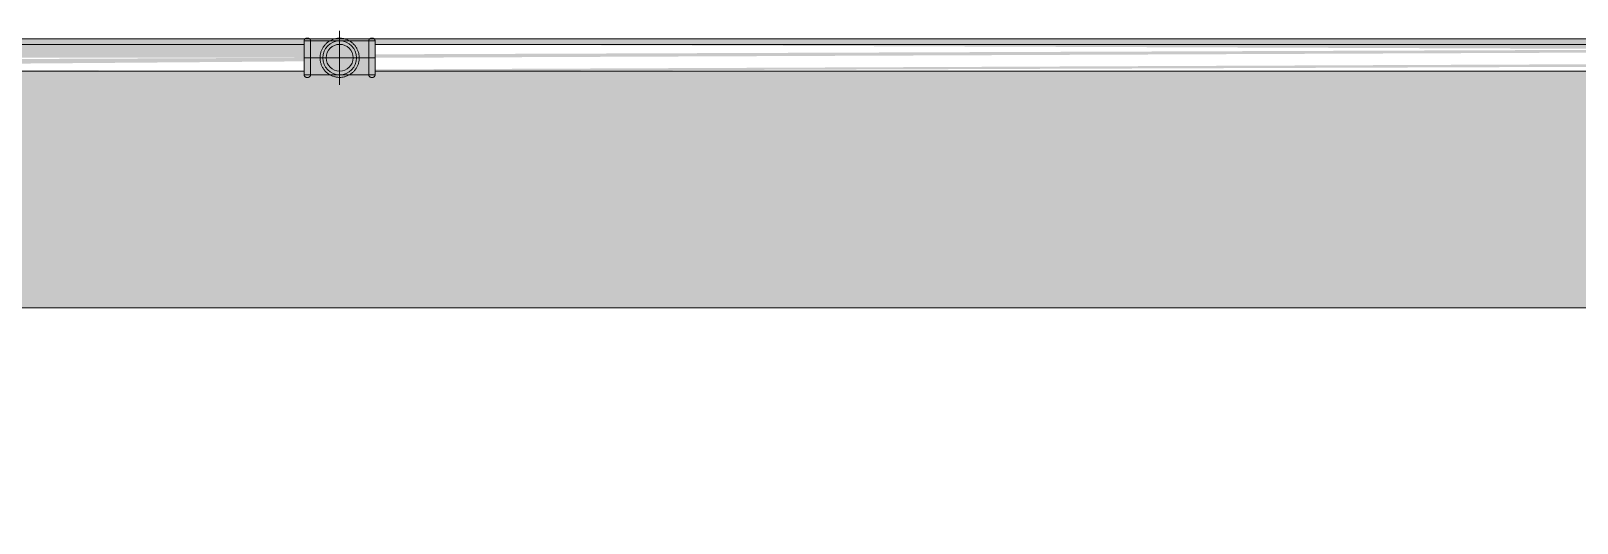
# Model space of a CAD drawing. Header units: metres. Extents: x 147 to 427, y -16 to 162.
# Drawn here: x 312.388 to 313.823, y 107.014 to 107.471 of the extents above; entities that cross this region are included whole.
import ezdxf

# ---------------------------------------------------------------- set-up
doc = ezdxf.new("R2010")
doc.units = ezdxf.units.M
doc.layers.add('1053_ARQ_BASE_MATADOURO_2_dwg', color=7, linetype='Continuous', lineweight=5, true_color=0x767676)
for name, color, linetype, lineweight in [('A-PISO', 7, 'Continuous', 5), ('A-WALL', 7, 'Continuous', 9), ('P-PIPE', 7, 'Continuous', 5), ('P-PIPE-CNTR', 7, 'Continuous', 5)]:
    doc.layers.add(name, color=color, linetype=linetype, lineweight=lineweight)

# ---------------------------------------------------------------- blocks, each defined once
blk = doc.blocks.new('1053_ARQ_BASE_MATADOURO_2_dwg-3637054-TÉRREO 1_20 - Dependente 1')
at = {"layer": 'A-PISO', "color": 253, "true_color": 0xaaaaaa, "flags": 128}
blk.add_lwpolyline([(127.1431, 71.0282), (127.1431, 74.0282), (139.8841, 74.0282), (159.5394, 74.0282), (159.5394, 74.2782), (139.8841, 74.2782), (127.1431, 74.2782)], dxfattribs=at)

msp = doc.modelspace()

# ---------------------------------------------------------------- hatches: boundary and pattern name
at = {"layer": 'A-WALL', "true_color": 0xffd4aa, "transparency": 33554483}
h = msp.add_hatch(color=41, dxfattribs=at)
h.paths.add_polyline_path([(308.2761, 107.2142), (327.9314, 107.2142), (327.9314, 107.4642), (308.2761, 107.4642)])
h.paths.add_polyline_path([(327.8954, 107.4297), (327.8816, 107.4527), (327.9018, 107.4553), (327.8953, 107.434)])
h.paths.add_polyline_path([(312.6415, 107.434), (310.1075, 107.4432), (310.1075, 107.459), (312.6415, 107.4497), (312.6415, 107.4344)])
h.paths.add_polyline_path([(324.8865, 107.434), (317.8933, 107.4432), (317.894, 107.459), (327.8719, 107.4497), (327.8719, 107.434), (325.5252, 107.434)])
h.paths.add_polyline_path([(312.7075, 107.434), (312.7075, 107.459), (315.2415, 107.4497), (315.2415, 107.434), (312.7525, 107.434)])
h.paths.add_polyline_path([(315.3075, 107.434), (315.3075, 107.459), (317.855, 107.4497), (317.855, 107.434), (316.5843, 107.434)])
h.paths.add_polyline_path([(309.5594, 107.434), (308.7539, 107.4432), (308.7539, 107.459), (310.0415, 107.4497), (310.0415, 107.434)])
at = {"layer": 'P-PIPE', "true_color": 0xc0c0c0}
for points in [[(312.6415, 107.4465), (312.6415, 107.459), (310.1075, 107.4497), (310.1075, 107.4465), (312.1139, 107.4465)], [(311.4753, 107.434), (312.6415, 107.4432), (312.6415, 107.4465), (310.1075, 107.4357), (310.1075, 107.434), (310.198, 107.434)], [(312.7075, 107.434), (315.2415, 107.4432), (315.2415, 107.4465), (312.7075, 107.4357), (312.7075, 107.4344)]]:
    msp.add_hatch(color=9, dxfattribs=at).paths.add_polyline_path(points)
h = msp.add_hatch(color=9, dxfattribs=at)
h.paths.add_polyline_path([(312.7075, 107.4465), (315.2415, 107.4573), (315.2415, 107.459), (312.7075, 107.4497)])
h.paths.add_polyline_path([(312.7525, 107.4585), (312.7525, 107.4586), (314.0298, 107.4586)])

# ---------------------------------------------------------------- linework, layer by layer
at = {"layer": 'A-WALL', "color": 253, "true_color": 0xaaaaaa}
for p, q in [((327.9314, 107.4642), (308.2761, 107.4642)), ((308.2761, 107.2142), (327.9314, 107.2142))]:
    msp.add_line(p, q, dxfattribs=at)
at = {"layer": 'P-PIPE'}
for p, q in [((312.7075, 107.4622), (312.6415, 107.4622)), ((312.6415, 107.4622), (312.6415, 107.4601)), ((312.6415, 107.4622), (312.6415, 107.4576)), ((312.7075, 107.4622), (312.6415, 107.4622)), ((312.6415, 107.4622), (312.6415, 107.4465)), ((312.6415, 107.4622), (312.6415, 107.4465)), ((312.645, 107.4647), (312.644, 107.4647)), ((312.645, 107.4647), (312.644, 107.4647)), ((312.6475, 107.4622), (312.6475, 107.4465)), ((312.6475, 107.4622), (312.6475, 107.4465)), ((312.7015, 107.4465), (312.7015, 107.4622)), ((312.7015, 107.4465), (312.7015, 107.4622)), ((312.705, 107.4647), (312.704, 107.4647)), ((312.705, 107.4647), (312.704, 107.4647)), ((312.7075, 107.4601), (312.7075, 107.4622)), ((312.7075, 107.4576), (312.7075, 107.4622)), ((312.7075, 107.4465), (312.7075, 107.4622)), ((312.7075, 107.4465), (312.7075, 107.4622)), ((312.6415, 107.459), (310.1075, 107.459)), ((312.6415, 107.434), (312.6415, 107.459)), ((312.6415, 107.4465), (312.6415, 107.4308)), ((312.6415, 107.4465), (312.6415, 107.4308)), ((312.6475, 107.4465), (312.6475, 107.4308)), ((312.6475, 107.4465), (312.6475, 107.4308)), ((312.7015, 107.4308), (312.7015, 107.4465)), ((312.7015, 107.4308), (312.7015, 107.4465)), ((315.2415, 107.459), (312.7075, 107.459)), ((312.7075, 107.459), (312.7075, 107.434)), ((312.7075, 107.4308), (312.7075, 107.4465)), ((312.7075, 107.4308), (312.7075, 107.4465)), ((310.1075, 107.434), (312.6415, 107.434)), ((312.6415, 107.4354), (312.6415, 107.4308)), ((312.6415, 107.4329), (312.6415, 107.4308)), ((312.7075, 107.4308), (312.7075, 107.4354)), ((312.7075, 107.434), (315.2415, 107.434)), ((312.7075, 107.4308), (312.7075, 107.4329)), ((312.6415, 107.4308), (312.7075, 107.4308)), ((312.6415, 107.4308), (312.7075, 107.4308)), ((312.644, 107.4283), (312.645, 107.4283)), ((312.644, 107.4283), (312.645, 107.4283)), ((312.704, 107.4283), (312.705, 107.4283)), ((312.704, 107.4283), (312.705, 107.4283))]:
    msp.add_line(p, q, dxfattribs=at)
at = {"layer": 'P-PIPE', "flags": 128}
for points in [[(312.6415, 107.4622), (312.6415, 107.4623), (312.6415, 107.4624), (312.6415, 107.4625), (312.6415, 107.4626), (312.6415, 107.4627), (312.6415, 107.4628), (312.6416, 107.4629), (312.6416, 107.463), (312.6416, 107.4631), (312.6417, 107.4632), (312.6417, 107.4632), (312.6418, 107.4633), (312.6418, 107.4634), (312.6419, 107.4635), (312.6419, 107.4636), (312.642, 107.4637), (312.642, 107.4638), (312.6421, 107.4638), (312.6422, 107.4639), (312.6422, 107.464), (312.6423, 107.464), (312.6424, 107.4641), (312.6425, 107.4642), (312.6425, 107.4642), (312.6426, 107.4643), (312.6427, 107.4643), (312.6428, 107.4644), (312.6429, 107.4644), (312.643, 107.4645), (312.6431, 107.4645), (312.6432, 107.4645), (312.6433, 107.4646), (312.6434, 107.4646), (312.6435, 107.4646), (312.6436, 107.4646), (312.6437, 107.4647), (312.6438, 107.4647), (312.6439, 107.4647), (312.644, 107.4647), (312.644, 107.4647)], [(312.6415, 107.4622), (312.6415, 107.4623), (312.6415, 107.4624), (312.6415, 107.4625), (312.6415, 107.4626), (312.6415, 107.4627), (312.6415, 107.4628), (312.6416, 107.4629), (312.6416, 107.463), (312.6416, 107.4631), (312.6417, 107.4632), (312.6417, 107.4632), (312.6418, 107.4633), (312.6418, 107.4634), (312.6419, 107.4635), (312.6419, 107.4636), (312.642, 107.4637), (312.642, 107.4638), (312.6421, 107.4638), (312.6422, 107.4639), (312.6422, 107.464), (312.6423, 107.464), (312.6424, 107.4641), (312.6425, 107.4642), (312.6425, 107.4642), (312.6426, 107.4643), (312.6427, 107.4643), (312.6428, 107.4644), (312.6429, 107.4644), (312.643, 107.4645), (312.6431, 107.4645), (312.6432, 107.4645), (312.6433, 107.4646), (312.6434, 107.4646), (312.6435, 107.4646), (312.6436, 107.4646), (312.6437, 107.4647), (312.6438, 107.4647), (312.6439, 107.4647), (312.644, 107.4647), (312.644, 107.4647)], [(312.6415, 107.459), (312.6415, 107.4593), (312.6415, 107.4597), (312.6415, 107.46), (312.6415, 107.4603), (312.6415, 107.4606), (312.6415, 107.4609), (312.6415, 107.4611), (312.6415, 107.4613), (312.6415, 107.4615), (312.6415, 107.4617), (312.6415, 107.4618), (312.6415, 107.462), (312.6415, 107.4621), (312.6415, 107.4621), (312.6415, 107.4622)], [(312.6415, 107.4622), (312.6415, 107.4621), (312.6415, 107.4621), (312.6415, 107.462), (312.6415, 107.4619), (312.6415, 107.4617), (312.6415, 107.4616), (312.6415, 107.4614), (312.6415, 107.4612), (312.6415, 107.4609), (312.6415, 107.4607), (312.6415, 107.4604), (312.6415, 107.4601), (312.6415, 107.4598), (312.6415, 107.4594), (312.6415, 107.4591)], [(312.6415, 107.4586), (312.6415, 107.459), (312.6415, 107.4593), (312.6415, 107.4597), (312.6415, 107.46), (312.6415, 107.4603), (312.6415, 107.4606), (312.6415, 107.4609), (312.6415, 107.4611), (312.6415, 107.4613), (312.6415, 107.4615), (312.6415, 107.4617), (312.6415, 107.4618), (312.6415, 107.462), (312.6415, 107.4621), (312.6415, 107.4621), (312.6415, 107.4622)], [(312.6415, 107.4622), (312.6415, 107.4621), (312.6415, 107.4621), (312.6415, 107.462), (312.6415, 107.4619), (312.6415, 107.4617), (312.6415, 107.4616), (312.6415, 107.4614), (312.6415, 107.4612), (312.6415, 107.4609), (312.6415, 107.4607), (312.6415, 107.4604), (312.6415, 107.4601), (312.6415, 107.4598), (312.6415, 107.4594), (312.6415, 107.4591), (312.6415, 107.4587), (312.6415, 107.4583), (312.6415, 107.4579), (312.6415, 107.4574), (312.6415, 107.457), (312.6415, 107.4565), (312.6415, 107.456), (312.6415, 107.4555), (312.6415, 107.455), (312.6415, 107.4544), (312.6415, 107.4539), (312.6415, 107.4533), (312.6415, 107.4528), (312.6415, 107.4522), (312.6415, 107.4516), (312.6415, 107.451), (312.6415, 107.4504), (312.6415, 107.4498), (312.6415, 107.4492), (312.6415, 107.4485), (312.6415, 107.4479), (312.6415, 107.4473), (312.6415, 107.4467), (312.6415, 107.4465)], [(312.645, 107.4647), (312.6451, 107.4647), (312.6452, 107.4647), (312.6453, 107.4647), (312.6454, 107.4647), (312.6455, 107.4646), (312.6456, 107.4646), (312.6457, 107.4646), (312.6458, 107.4646), (312.6459, 107.4645), (312.646, 107.4645), (312.646, 107.4644), (312.6461, 107.4644), (312.6462, 107.4644), (312.6463, 107.4643), (312.6464, 107.4642), (312.6465, 107.4642), (312.6465, 107.4641), (312.6466, 107.4641), (312.6467, 107.464), (312.6468, 107.4639), (312.6468, 107.4639), (312.6469, 107.4638), (312.647, 107.4637), (312.647, 107.4636), (312.6471, 107.4635), (312.6471, 107.4634), (312.6472, 107.4634), (312.6472, 107.4633), (312.6473, 107.4632), (312.6473, 107.4631), (312.6473, 107.463), (312.6474, 107.4629), (312.6474, 107.4628), (312.6474, 107.4627), (312.6474, 107.4626), (312.6475, 107.4625), (312.6475, 107.4624), (312.6475, 107.4623), (312.6475, 107.4622), (312.6475, 107.4622)], [(312.645, 107.4647), (312.6451, 107.4647), (312.6452, 107.4647), (312.6453, 107.4647), (312.6454, 107.4647), (312.6455, 107.4646), (312.6456, 107.4646), (312.6457, 107.4646), (312.6458, 107.4646), (312.6459, 107.4645), (312.646, 107.4645), (312.646, 107.4644), (312.6461, 107.4644), (312.6462, 107.4644), (312.6463, 107.4643), (312.6464, 107.4642), (312.6465, 107.4642), (312.6465, 107.4641), (312.6466, 107.4641), (312.6467, 107.464), (312.6468, 107.4639), (312.6468, 107.4639), (312.6469, 107.4638), (312.647, 107.4637), (312.647, 107.4636), (312.6471, 107.4635), (312.6471, 107.4634), (312.6472, 107.4634), (312.6472, 107.4633), (312.6473, 107.4632), (312.6473, 107.4631), (312.6473, 107.463), (312.6474, 107.4629), (312.6474, 107.4628), (312.6474, 107.4627), (312.6474, 107.4626), (312.6475, 107.4625), (312.6475, 107.4624), (312.6475, 107.4623), (312.6475, 107.4622), (312.6475, 107.4622)], [(312.6475, 107.4465), (312.6475, 107.4471), (312.6475, 107.4477), (312.6475, 107.4484), (312.6475, 107.449), (312.6475, 107.4496), (312.6475, 107.4502), (312.6475, 107.4508), (312.6475, 107.4514), (312.6475, 107.452), (312.6475, 107.4526), (312.6475, 107.4532), (312.6475, 107.4537), (312.6475, 107.4543), (312.6475, 107.4548), (312.6475, 107.4553), (312.6475, 107.4559), (312.6475, 107.4564), (312.6475, 107.4568), (312.6475, 107.4573), (312.6475, 107.4577), (312.6475, 107.4582), (312.6475, 107.4586), (312.6475, 107.459), (312.6475, 107.4593), (312.6475, 107.4597), (312.6475, 107.46), (312.6475, 107.4603), (312.6475, 107.4606), (312.6475, 107.4609), (312.6475, 107.4611), (312.6475, 107.4613), (312.6475, 107.4615), (312.6475, 107.4617), (312.6475, 107.4618), (312.6475, 107.462), (312.6475, 107.4621), (312.6475, 107.4621), (312.6475, 107.4622)], [(312.6475, 107.4622), (312.6475, 107.4621), (312.6475, 107.4621), (312.6475, 107.462), (312.6475, 107.4619), (312.6475, 107.4617), (312.6475, 107.4616), (312.6475, 107.4614), (312.6475, 107.4612), (312.6475, 107.4609), (312.6475, 107.4607), (312.6475, 107.4604), (312.6475, 107.4601), (312.6475, 107.4598), (312.6475, 107.4594), (312.6475, 107.4591), (312.6475, 107.4587), (312.6475, 107.4583), (312.6475, 107.4579), (312.6475, 107.4574), (312.6475, 107.457), (312.6475, 107.4565), (312.6475, 107.456), (312.6475, 107.4555), (312.6475, 107.455), (312.6475, 107.4544), (312.6475, 107.4539), (312.6475, 107.4533), (312.6475, 107.4528), (312.6475, 107.4522), (312.6475, 107.4516), (312.6475, 107.451), (312.6475, 107.4504), (312.6475, 107.4498), (312.6475, 107.4492), (312.6475, 107.4485), (312.6475, 107.4479), (312.6475, 107.4473), (312.6475, 107.4467), (312.6475, 107.4465)], [(312.6475, 107.4465), (312.6475, 107.4471), (312.6475, 107.4477), (312.6475, 107.4484), (312.6475, 107.449), (312.6475, 107.4496), (312.6475, 107.4502), (312.6475, 107.4508), (312.6475, 107.4514), (312.6475, 107.452), (312.6475, 107.4526), (312.6475, 107.4532), (312.6475, 107.4537), (312.6475, 107.4543), (312.6475, 107.4548), (312.6475, 107.4553), (312.6475, 107.4559), (312.6475, 107.4564), (312.6475, 107.4568), (312.6475, 107.4573), (312.6475, 107.4577), (312.6475, 107.4582), (312.6475, 107.4586), (312.6475, 107.459), (312.6475, 107.4593), (312.6475, 107.4597), (312.6475, 107.46), (312.6475, 107.4603), (312.6475, 107.4606), (312.6475, 107.4609), (312.6475, 107.4611), (312.6475, 107.4613), (312.6475, 107.4615), (312.6475, 107.4617), (312.6475, 107.4618), (312.6475, 107.462), (312.6475, 107.4621), (312.6475, 107.4621), (312.6475, 107.4622)], [(312.6475, 107.4622), (312.6475, 107.4621), (312.6475, 107.4621), (312.6475, 107.462), (312.6475, 107.4619), (312.6475, 107.4617), (312.6475, 107.4616), (312.6475, 107.4614), (312.6475, 107.4612), (312.6475, 107.4609), (312.6475, 107.4607), (312.6475, 107.4604), (312.6475, 107.4601), (312.6475, 107.4598), (312.6475, 107.4594), (312.6475, 107.4591), (312.6475, 107.4587), (312.6475, 107.4583), (312.6475, 107.4579), (312.6475, 107.4574), (312.6475, 107.457), (312.6475, 107.4565), (312.6475, 107.456), (312.6475, 107.4555), (312.6475, 107.455), (312.6475, 107.4544), (312.6475, 107.4539), (312.6475, 107.4533), (312.6475, 107.4528), (312.6475, 107.4522), (312.6475, 107.4516), (312.6475, 107.451), (312.6475, 107.4504), (312.6475, 107.4498), (312.6475, 107.4492), (312.6475, 107.4485), (312.6475, 107.4479), (312.6475, 107.4473), (312.6475, 107.4467), (312.6475, 107.4465)], [(312.6927, 107.4465), (312.6927, 107.4472), (312.6926, 107.4479), (312.6925, 107.4487), (312.6924, 107.4494), (312.6923, 107.4501), (312.6922, 107.4508), (312.692, 107.4515), (312.6918, 107.4522), (312.6915, 107.4529), (312.6912, 107.4536), (312.6909, 107.4542), (312.6906, 107.4549), (312.6903, 107.4555), (312.6899, 107.4562), (312.6895, 107.4568), (312.6891, 107.4574), (312.6886, 107.4579), (312.6882, 107.4585), (312.6877, 107.459), (312.6872, 107.4595), (312.6866, 107.46), (312.6861, 107.4605), (312.6855, 107.461), (312.6849, 107.4614), (312.6843, 107.4618), (312.6837, 107.4622), (312.6831, 107.4625), (312.6824, 107.4629), (312.6817, 107.4632), (312.6811, 107.4634), (312.6804, 107.4637), (312.6797, 107.4639), (312.679, 107.4641), (312.6783, 107.4643), (312.6776, 107.4644), (312.6769, 107.4645), (312.6761, 107.4646), (312.6754, 107.4647), (312.6747, 107.4647), (312.6739, 107.4647), (312.6732, 107.4646), (312.6725, 107.4646), (312.6718, 107.4645), (312.6711, 107.4644), (312.6703, 107.4642), (312.6696, 107.464), (312.6689, 107.4638), (312.6683, 107.4636), (312.6676, 107.4633), (312.6669, 107.463), (312.6662, 107.4627), (312.6656, 107.4624), (312.665, 107.462), (312.6644, 107.4616), (312.6638, 107.4612), (312.6632, 107.4608), (312.6626, 107.4603), (312.6621, 107.4598), (312.6616, 107.4593), (312.6611, 107.4588), (312.6606, 107.4582), (312.6601, 107.4577), (312.6597, 107.4571), (312.6593, 107.4565), (312.6589, 107.4559), (312.6585, 107.4552), (312.6582, 107.4546), (312.6579, 107.4539), (312.6576, 107.4533), (312.6573, 107.4526), (312.6571, 107.4519), (312.6569, 107.4512), (312.6567, 107.4505), (312.6566, 107.4498), (312.6565, 107.4491), (312.6564, 107.4483), (312.6563, 107.4476), (312.6563, 107.4469), (312.6563, 107.4465)], [(312.6927, 107.4465), (312.6927, 107.4472), (312.6926, 107.4479), (312.6925, 107.4487), (312.6924, 107.4494), (312.6923, 107.4501), (312.6922, 107.4508), (312.692, 107.4515), (312.6918, 107.4522), (312.6915, 107.4529), (312.6912, 107.4536), (312.6909, 107.4542), (312.6906, 107.4549), (312.6903, 107.4555), (312.6899, 107.4562), (312.6895, 107.4568), (312.6891, 107.4574), (312.6886, 107.4579), (312.6882, 107.4585), (312.6877, 107.459), (312.6872, 107.4595), (312.6866, 107.46), (312.6861, 107.4605), (312.6855, 107.461), (312.6849, 107.4614), (312.6843, 107.4618), (312.6837, 107.4622), (312.6831, 107.4625), (312.6824, 107.4629), (312.6817, 107.4632), (312.6811, 107.4634), (312.6804, 107.4637), (312.6797, 107.4639), (312.679, 107.4641), (312.6783, 107.4643), (312.6776, 107.4644), (312.6769, 107.4645), (312.6761, 107.4646), (312.6754, 107.4647), (312.6747, 107.4647), (312.6739, 107.4647), (312.6732, 107.4646), (312.6725, 107.4646), (312.6718, 107.4645), (312.6711, 107.4644), (312.6703, 107.4642), (312.6696, 107.464), (312.6689, 107.4638), (312.6683, 107.4636), (312.6676, 107.4633), (312.6669, 107.463), (312.6662, 107.4627), (312.6656, 107.4624), (312.665, 107.462), (312.6644, 107.4616), (312.6638, 107.4612), (312.6632, 107.4608), (312.6626, 107.4603), (312.6621, 107.4598), (312.6616, 107.4593), (312.6611, 107.4588), (312.6606, 107.4582), (312.6601, 107.4577), (312.6597, 107.4571), (312.6593, 107.4565), (312.6589, 107.4559), (312.6585, 107.4552), (312.6582, 107.4546), (312.6579, 107.4539), (312.6576, 107.4533), (312.6573, 107.4526), (312.6571, 107.4519), (312.6569, 107.4512), (312.6567, 107.4505), (312.6566, 107.4498), (312.6565, 107.4491), (312.6564, 107.4483), (312.6563, 107.4476), (312.6563, 107.4469), (312.6563, 107.4465)], [(312.7015, 107.4622), (312.7015, 107.4623), (312.7015, 107.4624), (312.7015, 107.4625), (312.7015, 107.4626), (312.7015, 107.4627), (312.7015, 107.4628), (312.7016, 107.4629), (312.7016, 107.463), (312.7016, 107.4631), (312.7017, 107.4632), (312.7017, 107.4632), (312.7018, 107.4633), (312.7018, 107.4634), (312.7019, 107.4635), (312.7019, 107.4636), (312.702, 107.4637), (312.702, 107.4638), (312.7021, 107.4638), (312.7022, 107.4639), (312.7022, 107.464), (312.7023, 107.464), (312.7024, 107.4641), (312.7025, 107.4642), (312.7025, 107.4642), (312.7026, 107.4643), (312.7027, 107.4643), (312.7028, 107.4644), (312.7029, 107.4644), (312.703, 107.4645), (312.7031, 107.4645), (312.7032, 107.4645), (312.7033, 107.4646), (312.7034, 107.4646), (312.7035, 107.4646), (312.7036, 107.4646), (312.7037, 107.4647), (312.7038, 107.4647), (312.7039, 107.4647), (312.704, 107.4647), (312.704, 107.4647)], [(312.7015, 107.4622), (312.7015, 107.4623), (312.7015, 107.4624), (312.7015, 107.4625), (312.7015, 107.4626), (312.7015, 107.4627), (312.7015, 107.4628), (312.7016, 107.4629), (312.7016, 107.463), (312.7016, 107.4631), (312.7017, 107.4632), (312.7017, 107.4632), (312.7018, 107.4633), (312.7018, 107.4634), (312.7019, 107.4635), (312.7019, 107.4636), (312.702, 107.4637), (312.702, 107.4638), (312.7021, 107.4638), (312.7022, 107.4639), (312.7022, 107.464), (312.7023, 107.464), (312.7024, 107.4641), (312.7025, 107.4642), (312.7025, 107.4642), (312.7026, 107.4643), (312.7027, 107.4643), (312.7028, 107.4644), (312.7029, 107.4644), (312.703, 107.4645), (312.7031, 107.4645), (312.7032, 107.4645), (312.7033, 107.4646), (312.7034, 107.4646), (312.7035, 107.4646), (312.7036, 107.4646), (312.7037, 107.4647), (312.7038, 107.4647), (312.7039, 107.4647), (312.704, 107.4647), (312.704, 107.4647)], [(312.7015, 107.4465), (312.7015, 107.4471), (312.7015, 107.4477), (312.7015, 107.4484), (312.7015, 107.449), (312.7015, 107.4496), (312.7015, 107.4502), (312.7015, 107.4508), (312.7015, 107.4514), (312.7015, 107.452), (312.7015, 107.4526), (312.7015, 107.4532), (312.7015, 107.4537), (312.7015, 107.4543), (312.7015, 107.4548), (312.7015, 107.4553), (312.7015, 107.4559), (312.7015, 107.4564), (312.7015, 107.4568), (312.7015, 107.4573), (312.7015, 107.4577), (312.7015, 107.4582), (312.7015, 107.4586), (312.7015, 107.459), (312.7015, 107.4593), (312.7015, 107.4597), (312.7015, 107.46), (312.7015, 107.4603), (312.7015, 107.4606), (312.7015, 107.4609), (312.7015, 107.4611), (312.7015, 107.4613), (312.7015, 107.4615), (312.7015, 107.4617), (312.7015, 107.4618), (312.7015, 107.462), (312.7015, 107.4621), (312.7015, 107.4621), (312.7015, 107.4622)], [(312.7015, 107.4622), (312.7015, 107.4621), (312.7015, 107.4621), (312.7015, 107.462), (312.7015, 107.4619), (312.7015, 107.4617), (312.7015, 107.4616), (312.7015, 107.4614), (312.7015, 107.4612), (312.7015, 107.4609), (312.7015, 107.4607), (312.7015, 107.4604), (312.7015, 107.4601), (312.7015, 107.4598), (312.7015, 107.4594), (312.7015, 107.4591), (312.7015, 107.4587), (312.7015, 107.4583), (312.7015, 107.4579), (312.7015, 107.4574), (312.7015, 107.457), (312.7015, 107.4565), (312.7015, 107.456), (312.7015, 107.4555), (312.7015, 107.455), (312.7015, 107.4544), (312.7015, 107.4539), (312.7015, 107.4533), (312.7015, 107.4528), (312.7015, 107.4522), (312.7015, 107.4516), (312.7015, 107.451), (312.7015, 107.4504), (312.7015, 107.4498), (312.7015, 107.4492), (312.7015, 107.4485), (312.7015, 107.4479), (312.7015, 107.4473), (312.7015, 107.4467), (312.7015, 107.4465)], [(312.7015, 107.4465), (312.7015, 107.4471), (312.7015, 107.4477), (312.7015, 107.4484), (312.7015, 107.449), (312.7015, 107.4496), (312.7015, 107.4502), (312.7015, 107.4508), (312.7015, 107.4514), (312.7015, 107.452), (312.7015, 107.4526), (312.7015, 107.4532), (312.7015, 107.4537), (312.7015, 107.4543), (312.7015, 107.4548), (312.7015, 107.4553), (312.7015, 107.4559), (312.7015, 107.4564), (312.7015, 107.4568), (312.7015, 107.4573), (312.7015, 107.4577), (312.7015, 107.4582), (312.7015, 107.4586), (312.7015, 107.459), (312.7015, 107.4593), (312.7015, 107.4597), (312.7015, 107.46), (312.7015, 107.4603), (312.7015, 107.4606), (312.7015, 107.4609), (312.7015, 107.4611), (312.7015, 107.4613), (312.7015, 107.4615), (312.7015, 107.4617), (312.7015, 107.4618), (312.7015, 107.462), (312.7015, 107.4621), (312.7015, 107.4621), (312.7015, 107.4622)], [(312.7015, 107.4622), (312.7015, 107.4621), (312.7015, 107.4621), (312.7015, 107.462), (312.7015, 107.4619), (312.7015, 107.4617), (312.7015, 107.4616), (312.7015, 107.4614), (312.7015, 107.4612), (312.7015, 107.4609), (312.7015, 107.4607), (312.7015, 107.4604), (312.7015, 107.4601), (312.7015, 107.4598), (312.7015, 107.4594), (312.7015, 107.4591), (312.7015, 107.4587), (312.7015, 107.4583), (312.7015, 107.4579), (312.7015, 107.4574), (312.7015, 107.457), (312.7015, 107.4565), (312.7015, 107.456), (312.7015, 107.4555), (312.7015, 107.455), (312.7015, 107.4544), (312.7015, 107.4539), (312.7015, 107.4533), (312.7015, 107.4528), (312.7015, 107.4522), (312.7015, 107.4516), (312.7015, 107.451), (312.7015, 107.4504), (312.7015, 107.4498), (312.7015, 107.4492), (312.7015, 107.4485), (312.7015, 107.4479), (312.7015, 107.4473), (312.7015, 107.4467), (312.7015, 107.4465)], [(312.705, 107.4647), (312.7051, 107.4647), (312.7052, 107.4647), (312.7053, 107.4647), (312.7054, 107.4647), (312.7055, 107.4646), (312.7056, 107.4646), (312.7057, 107.4646), (312.7058, 107.4646), (312.7059, 107.4645), (312.706, 107.4645), (312.706, 107.4644), (312.7061, 107.4644), (312.7062, 107.4644), (312.7063, 107.4643), (312.7064, 107.4642), (312.7065, 107.4642), (312.7065, 107.4641), (312.7066, 107.4641), (312.7067, 107.464), (312.7068, 107.4639), (312.7068, 107.4639), (312.7069, 107.4638), (312.707, 107.4637), (312.707, 107.4636), (312.7071, 107.4635), (312.7071, 107.4634), (312.7072, 107.4634), (312.7072, 107.4633), (312.7073, 107.4632), (312.7073, 107.4631), (312.7073, 107.463), (312.7074, 107.4629), (312.7074, 107.4628), (312.7074, 107.4627), (312.7074, 107.4626), (312.7075, 107.4625), (312.7075, 107.4624), (312.7075, 107.4623), (312.7075, 107.4622), (312.7075, 107.4622)], [(312.705, 107.4647), (312.7051, 107.4647), (312.7052, 107.4647), (312.7053, 107.4647), (312.7054, 107.4647), (312.7055, 107.4646), (312.7056, 107.4646), (312.7057, 107.4646), (312.7058, 107.4646), (312.7059, 107.4645), (312.706, 107.4645), (312.706, 107.4644), (312.7061, 107.4644), (312.7062, 107.4644), (312.7063, 107.4643), (312.7064, 107.4642), (312.7065, 107.4642), (312.7065, 107.4641), (312.7066, 107.4641), (312.7067, 107.464), (312.7068, 107.4639), (312.7068, 107.4639), (312.7069, 107.4638), (312.707, 107.4637), (312.707, 107.4636), (312.7071, 107.4635), (312.7071, 107.4634), (312.7072, 107.4634), (312.7072, 107.4633), (312.7073, 107.4632), (312.7073, 107.4631), (312.7073, 107.463), (312.7074, 107.4629), (312.7074, 107.4628), (312.7074, 107.4627), (312.7074, 107.4626), (312.7075, 107.4625), (312.7075, 107.4624), (312.7075, 107.4623), (312.7075, 107.4622), (312.7075, 107.4622)], [(312.7075, 107.459), (312.7075, 107.4593), (312.7075, 107.4597), (312.7075, 107.46), (312.7075, 107.4603), (312.7075, 107.4606), (312.7075, 107.4609), (312.7075, 107.4611), (312.7075, 107.4613), (312.7075, 107.4615), (312.7075, 107.4617), (312.7075, 107.4618), (312.7075, 107.462), (312.7075, 107.4621), (312.7075, 107.4621), (312.7075, 107.4622)], [(312.7075, 107.4622), (312.7075, 107.4621), (312.7075, 107.4621), (312.7075, 107.462), (312.7075, 107.4619), (312.7075, 107.4617), (312.7075, 107.4616), (312.7075, 107.4614), (312.7075, 107.4612), (312.7075, 107.4609), (312.7075, 107.4607), (312.7075, 107.4604), (312.7075, 107.4601), (312.7075, 107.4598), (312.7075, 107.4594), (312.7075, 107.4591)], [(312.7075, 107.4465), (312.7075, 107.4471), (312.7075, 107.4477), (312.7075, 107.4484), (312.7075, 107.449), (312.7075, 107.4496), (312.7075, 107.4502), (312.7075, 107.4508), (312.7075, 107.4514), (312.7075, 107.452), (312.7075, 107.4526), (312.7075, 107.4532), (312.7075, 107.4537), (312.7075, 107.4543), (312.7075, 107.4548), (312.7075, 107.4553), (312.7075, 107.4559), (312.7075, 107.4564), (312.7075, 107.4568), (312.7075, 107.4573), (312.7075, 107.4577), (312.7075, 107.4582), (312.7075, 107.4586), (312.7075, 107.459), (312.7075, 107.4593), (312.7075, 107.4597), (312.7075, 107.46), (312.7075, 107.4603), (312.7075, 107.4606), (312.7075, 107.4609), (312.7075, 107.4611), (312.7075, 107.4613), (312.7075, 107.4615), (312.7075, 107.4617), (312.7075, 107.4618), (312.7075, 107.462), (312.7075, 107.4621), (312.7075, 107.4621), (312.7075, 107.4622)], [(312.7075, 107.4622), (312.7075, 107.4621), (312.7075, 107.4621), (312.7075, 107.462), (312.7075, 107.4619), (312.7075, 107.4617), (312.7075, 107.4616), (312.7075, 107.4614), (312.7075, 107.4612), (312.7075, 107.4609), (312.7075, 107.4607), (312.7075, 107.4604), (312.7075, 107.4601), (312.7075, 107.4598), (312.7075, 107.4594), (312.7075, 107.4591), (312.7075, 107.4587)], [(312.6415, 107.4465), (312.6415, 107.4459), (312.6415, 107.4452), (312.6415, 107.4446), (312.6415, 107.444), (312.6415, 107.4434), (312.6415, 107.4428), (312.6415, 107.4421), (312.6415, 107.4415), (312.6415, 107.441), (312.6415, 107.4404), (312.6415, 107.4398), (312.6415, 107.4392), (312.6415, 107.4387), (312.6415, 107.4381), (312.6415, 107.4376), (312.6415, 107.4371), (312.6415, 107.4366), (312.6415, 107.4361), (312.6415, 107.4357), (312.6415, 107.4352), (312.6415, 107.4348), (312.6415, 107.4344), (312.6415, 107.434), (312.6415, 107.4336), (312.6415, 107.4333), (312.6415, 107.4329), (312.6415, 107.4326), (312.6415, 107.4324), (312.6415, 107.4321), (312.6415, 107.4319), (312.6415, 107.4316), (312.6415, 107.4314), (312.6415, 107.4313), (312.6415, 107.4311), (312.6415, 107.431), (312.6415, 107.4309), (312.6415, 107.4308), (312.6415, 107.4308)], [(312.6475, 107.4465), (312.6475, 107.4459), (312.6475, 107.4452), (312.6475, 107.4446), (312.6475, 107.444), (312.6475, 107.4434), (312.6475, 107.4428), (312.6475, 107.4421), (312.6475, 107.4415), (312.6475, 107.441), (312.6475, 107.4404), (312.6475, 107.4398), (312.6475, 107.4392), (312.6475, 107.4387), (312.6475, 107.4381), (312.6475, 107.4376), (312.6475, 107.4371), (312.6475, 107.4366), (312.6475, 107.4361), (312.6475, 107.4357), (312.6475, 107.4352), (312.6475, 107.4348), (312.6475, 107.4344), (312.6475, 107.434), (312.6475, 107.4336), (312.6475, 107.4333), (312.6475, 107.4329), (312.6475, 107.4326), (312.6475, 107.4324), (312.6475, 107.4321), (312.6475, 107.4319), (312.6475, 107.4316), (312.6475, 107.4314), (312.6475, 107.4313), (312.6475, 107.4311), (312.6475, 107.431), (312.6475, 107.4309), (312.6475, 107.4308), (312.6475, 107.4308)], [(312.6475, 107.4308), (312.6475, 107.4308), (312.6475, 107.4309), (312.6475, 107.431), (312.6475, 107.4311), (312.6475, 107.4312), (312.6475, 107.4314), (312.6475, 107.4316), (312.6475, 107.4318), (312.6475, 107.432), (312.6475, 107.4323), (312.6475, 107.4326), (312.6475, 107.4329), (312.6475, 107.4332), (312.6475, 107.4335), (312.6475, 107.4339), (312.6475, 107.4343), (312.6475, 107.4347), (312.6475, 107.4351), (312.6475, 107.4355), (312.6475, 107.436), (312.6475, 107.4365), (312.6475, 107.437), (312.6475, 107.4375), (312.6475, 107.438), (312.6475, 107.4385), (312.6475, 107.4391), (312.6475, 107.4396), (312.6475, 107.4402), (312.6475, 107.4408), (312.6475, 107.4414), (312.6475, 107.442), (312.6475, 107.4426), (312.6475, 107.4432), (312.6475, 107.4438), (312.6475, 107.4444), (312.6475, 107.4451), (312.6475, 107.4457), (312.6475, 107.4463), (312.6475, 107.4465)], [(312.6475, 107.4465), (312.6475, 107.4459), (312.6475, 107.4452), (312.6475, 107.4446), (312.6475, 107.444), (312.6475, 107.4434), (312.6475, 107.4428), (312.6475, 107.4421), (312.6475, 107.4415), (312.6475, 107.441), (312.6475, 107.4404), (312.6475, 107.4398), (312.6475, 107.4392), (312.6475, 107.4387), (312.6475, 107.4381), (312.6475, 107.4376), (312.6475, 107.4371), (312.6475, 107.4366), (312.6475, 107.4361), (312.6475, 107.4357), (312.6475, 107.4352), (312.6475, 107.4348), (312.6475, 107.4344), (312.6475, 107.434), (312.6475, 107.4336), (312.6475, 107.4333), (312.6475, 107.4329), (312.6475, 107.4326), (312.6475, 107.4324), (312.6475, 107.4321), (312.6475, 107.4319), (312.6475, 107.4316), (312.6475, 107.4314), (312.6475, 107.4313), (312.6475, 107.4311), (312.6475, 107.431), (312.6475, 107.4309), (312.6475, 107.4308), (312.6475, 107.4308)], [(312.6475, 107.4308), (312.6475, 107.4308), (312.6475, 107.4309), (312.6475, 107.431), (312.6475, 107.4311), (312.6475, 107.4312), (312.6475, 107.4314), (312.6475, 107.4316), (312.6475, 107.4318), (312.6475, 107.432), (312.6475, 107.4323), (312.6475, 107.4326), (312.6475, 107.4329), (312.6475, 107.4332), (312.6475, 107.4335), (312.6475, 107.4339), (312.6475, 107.4343), (312.6475, 107.4347), (312.6475, 107.4351), (312.6475, 107.4355), (312.6475, 107.436), (312.6475, 107.4365), (312.6475, 107.437), (312.6475, 107.4375), (312.6475, 107.438), (312.6475, 107.4385), (312.6475, 107.4391), (312.6475, 107.4396), (312.6475, 107.4402), (312.6475, 107.4408), (312.6475, 107.4414), (312.6475, 107.442), (312.6475, 107.4426), (312.6475, 107.4432), (312.6475, 107.4438), (312.6475, 107.4444), (312.6475, 107.4451), (312.6475, 107.4457), (312.6475, 107.4463), (312.6475, 107.4465)], [(312.6563, 107.4465), (312.6563, 107.4458), (312.6563, 107.445), (312.6564, 107.4443), (312.6565, 107.4436), (312.6566, 107.4429), (312.6568, 107.4422), (312.657, 107.4415), (312.6572, 107.4408), (312.6574, 107.4401), (312.6577, 107.4394), (312.658, 107.4387), (312.6583, 107.4381), (312.6587, 107.4374), (312.6591, 107.4368), (312.6595, 107.4362), (312.6599, 107.4356), (312.6603, 107.435), (312.6608, 107.4345), (312.6613, 107.4339), (312.6618, 107.4334), (312.6623, 107.4329), (312.6629, 107.4325), (312.6635, 107.432), (312.664, 107.4316), (312.6646, 107.4312), (312.6653, 107.4308), (312.6659, 107.4304), (312.6665, 107.4301), (312.6672, 107.4298), (312.6679, 107.4295), (312.6686, 107.4293), (312.6693, 107.429), (312.67, 107.4289), (312.6707, 107.4287), (312.6714, 107.4285), (312.6721, 107.4284), (312.6728, 107.4284), (312.6736, 107.4283), (312.6743, 107.4283), (312.675, 107.4283), (312.6757, 107.4283), (312.6765, 107.4284), (312.6772, 107.4285), (312.6779, 107.4286), (312.6786, 107.4288), (312.6793, 107.4289), (312.68, 107.4291), (312.6807, 107.4294), (312.6814, 107.4296), (312.6821, 107.4299), (312.6827, 107.4303), (312.6833, 107.4306), (312.684, 107.431), (312.6846, 107.4314), (312.6852, 107.4318), (312.6858, 107.4322), (312.6863, 107.4327), (312.6869, 107.4332), (312.6874, 107.4337), (312.6879, 107.4342), (312.6884, 107.4347), (312.6888, 107.4353), (312.6893, 107.4359), (312.6897, 107.4365), (312.6901, 107.4371), (312.6904, 107.4377), (312.6908, 107.4384), (312.6911, 107.439), (312.6914, 107.4397), (312.6916, 107.4404), (312.6919, 107.4411), (312.6921, 107.4418), (312.6922, 107.4425), (312.6924, 107.4432), (312.6925, 107.4439), (312.6926, 107.4446), (312.6926, 107.4454), (312.6927, 107.4461), (312.6927, 107.4465)], [(312.6563, 107.4465), (312.6563, 107.4458), (312.6563, 107.445), (312.6564, 107.4443), (312.6565, 107.4436), (312.6566, 107.4429), (312.6568, 107.4422), (312.657, 107.4415), (312.6572, 107.4408), (312.6574, 107.4401), (312.6577, 107.4394), (312.658, 107.4387), (312.6583, 107.4381), (312.6587, 107.4374), (312.6591, 107.4368), (312.6595, 107.4362), (312.6599, 107.4356), (312.6603, 107.435), (312.6608, 107.4345), (312.6613, 107.4339), (312.6618, 107.4334), (312.6623, 107.4329), (312.6629, 107.4325), (312.6635, 107.432), (312.664, 107.4316), (312.6646, 107.4312), (312.6653, 107.4308), (312.6659, 107.4304), (312.6665, 107.4301), (312.6672, 107.4298), (312.6679, 107.4295), (312.6686, 107.4293), (312.6693, 107.429), (312.67, 107.4289), (312.6707, 107.4287), (312.6714, 107.4285), (312.6721, 107.4284), (312.6728, 107.4284), (312.6736, 107.4283), (312.6743, 107.4283), (312.675, 107.4283), (312.6757, 107.4283), (312.6765, 107.4284), (312.6772, 107.4285), (312.6779, 107.4286), (312.6786, 107.4288), (312.6793, 107.4289), (312.68, 107.4291), (312.6807, 107.4294), (312.6814, 107.4296), (312.6821, 107.4299), (312.6827, 107.4303), (312.6833, 107.4306), (312.684, 107.431), (312.6846, 107.4314), (312.6852, 107.4318), (312.6858, 107.4322), (312.6863, 107.4327), (312.6869, 107.4332), (312.6874, 107.4337), (312.6879, 107.4342), (312.6884, 107.4347), (312.6888, 107.4353), (312.6893, 107.4359), (312.6897, 107.4365), (312.6901, 107.4371), (312.6904, 107.4377), (312.6908, 107.4384), (312.6911, 107.439), (312.6914, 107.4397), (312.6916, 107.4404), (312.6919, 107.4411), (312.6921, 107.4418), (312.6922, 107.4425), (312.6924, 107.4432), (312.6925, 107.4439), (312.6926, 107.4446), (312.6926, 107.4454), (312.6927, 107.4461), (312.6927, 107.4465)], [(312.7015, 107.4465), (312.7015, 107.4459), (312.7015, 107.4452), (312.7015, 107.4446), (312.7015, 107.444), (312.7015, 107.4434), (312.7015, 107.4428), (312.7015, 107.4421), (312.7015, 107.4415), (312.7015, 107.441), (312.7015, 107.4404), (312.7015, 107.4398), (312.7015, 107.4392), (312.7015, 107.4387), (312.7015, 107.4381), (312.7015, 107.4376), (312.7015, 107.4371), (312.7015, 107.4366), (312.7015, 107.4361), (312.7015, 107.4357), (312.7015, 107.4352), (312.7015, 107.4348), (312.7015, 107.4344), (312.7015, 107.434), (312.7015, 107.4336), (312.7015, 107.4333), (312.7015, 107.4329), (312.7015, 107.4326), (312.7015, 107.4324), (312.7015, 107.4321), (312.7015, 107.4319), (312.7015, 107.4316), (312.7015, 107.4314), (312.7015, 107.4313), (312.7015, 107.4311), (312.7015, 107.431), (312.7015, 107.4309), (312.7015, 107.4308), (312.7015, 107.4308)], [(312.7015, 107.4308), (312.7015, 107.4308), (312.7015, 107.4309), (312.7015, 107.431), (312.7015, 107.4311), (312.7015, 107.4312), (312.7015, 107.4314), (312.7015, 107.4316), (312.7015, 107.4318), (312.7015, 107.432), (312.7015, 107.4323), (312.7015, 107.4326), (312.7015, 107.4329), (312.7015, 107.4332), (312.7015, 107.4335), (312.7015, 107.4339), (312.7015, 107.4343), (312.7015, 107.4347), (312.7015, 107.4351), (312.7015, 107.4355), (312.7015, 107.436), (312.7015, 107.4365), (312.7015, 107.437), (312.7015, 107.4375), (312.7015, 107.438), (312.7015, 107.4385), (312.7015, 107.4391), (312.7015, 107.4396), (312.7015, 107.4402), (312.7015, 107.4408), (312.7015, 107.4414), (312.7015, 107.442), (312.7015, 107.4426), (312.7015, 107.4432), (312.7015, 107.4438), (312.7015, 107.4444), (312.7015, 107.4451), (312.7015, 107.4457), (312.7015, 107.4463), (312.7015, 107.4465)], [(312.7015, 107.4465), (312.7015, 107.4459), (312.7015, 107.4452), (312.7015, 107.4446), (312.7015, 107.444), (312.7015, 107.4434), (312.7015, 107.4428), (312.7015, 107.4421), (312.7015, 107.4415), (312.7015, 107.441), (312.7015, 107.4404), (312.7015, 107.4398), (312.7015, 107.4392), (312.7015, 107.4387), (312.7015, 107.4381), (312.7015, 107.4376), (312.7015, 107.4371), (312.7015, 107.4366), (312.7015, 107.4361), (312.7015, 107.4357), (312.7015, 107.4352), (312.7015, 107.4348), (312.7015, 107.4344), (312.7015, 107.434), (312.7015, 107.4336), (312.7015, 107.4333), (312.7015, 107.4329), (312.7015, 107.4326), (312.7015, 107.4324), (312.7015, 107.4321), (312.7015, 107.4319), (312.7015, 107.4316), (312.7015, 107.4314), (312.7015, 107.4313), (312.7015, 107.4311), (312.7015, 107.431), (312.7015, 107.4309), (312.7015, 107.4308), (312.7015, 107.4308)], [(312.7015, 107.4308), (312.7015, 107.4308), (312.7015, 107.4309), (312.7015, 107.431), (312.7015, 107.4311), (312.7015, 107.4312), (312.7015, 107.4314), (312.7015, 107.4316), (312.7015, 107.4318), (312.7015, 107.432), (312.7015, 107.4323), (312.7015, 107.4326), (312.7015, 107.4329), (312.7015, 107.4332), (312.7015, 107.4335), (312.7015, 107.4339), (312.7015, 107.4343), (312.7015, 107.4347), (312.7015, 107.4351), (312.7015, 107.4355), (312.7015, 107.436), (312.7015, 107.4365), (312.7015, 107.437), (312.7015, 107.4375), (312.7015, 107.438), (312.7015, 107.4385), (312.7015, 107.4391), (312.7015, 107.4396), (312.7015, 107.4402), (312.7015, 107.4408), (312.7015, 107.4414), (312.7015, 107.442), (312.7015, 107.4426), (312.7015, 107.4432), (312.7015, 107.4438), (312.7015, 107.4444), (312.7015, 107.4451), (312.7015, 107.4457), (312.7015, 107.4463), (312.7015, 107.4465)], [(312.7075, 107.4308), (312.7075, 107.4308), (312.7075, 107.4309), (312.7075, 107.431), (312.7075, 107.4311), (312.7075, 107.4312), (312.7075, 107.4314), (312.7075, 107.4316), (312.7075, 107.4318), (312.7075, 107.432), (312.7075, 107.4323), (312.7075, 107.4326), (312.7075, 107.4329), (312.7075, 107.4332), (312.7075, 107.4335), (312.7075, 107.4339), (312.7075, 107.4343), (312.7075, 107.4347), (312.7075, 107.4351), (312.7075, 107.4355), (312.7075, 107.436), (312.7075, 107.4365), (312.7075, 107.437), (312.7075, 107.4375), (312.7075, 107.438), (312.7075, 107.4385), (312.7075, 107.4391), (312.7075, 107.4396), (312.7075, 107.4402), (312.7075, 107.4408), (312.7075, 107.4414), (312.7075, 107.442), (312.7075, 107.4426), (312.7075, 107.4432), (312.7075, 107.4438), (312.7075, 107.4444), (312.7075, 107.4451), (312.7075, 107.4457), (312.7075, 107.4463), (312.7075, 107.4465)], [(312.6415, 107.4308), (312.6415, 107.4308), (312.6415, 107.4309), (312.6415, 107.431), (312.6415, 107.4311), (312.6415, 107.4312), (312.6415, 107.4314), (312.6415, 107.4316), (312.6415, 107.4318), (312.6415, 107.432), (312.6415, 107.4323), (312.6415, 107.4326), (312.6415, 107.4329), (312.6415, 107.4332), (312.6415, 107.4335), (312.6415, 107.4339), (312.6415, 107.4343)], [(312.6415, 107.434), (312.6415, 107.4336), (312.6415, 107.4333), (312.6415, 107.4329), (312.6415, 107.4326), (312.6415, 107.4324), (312.6415, 107.4321), (312.6415, 107.4319), (312.6415, 107.4316), (312.6415, 107.4314), (312.6415, 107.4313), (312.6415, 107.4311), (312.6415, 107.431), (312.6415, 107.4309), (312.6415, 107.4308), (312.6415, 107.4308)], [(312.6415, 107.4308), (312.6415, 107.4308), (312.6415, 107.4309), (312.6415, 107.431), (312.6415, 107.4311), (312.6415, 107.4312), (312.6415, 107.4314), (312.6415, 107.4316), (312.6415, 107.4318), (312.6415, 107.432), (312.6415, 107.4323), (312.6415, 107.4326), (312.6415, 107.4329), (312.6415, 107.4332), (312.6415, 107.4335), (312.6415, 107.4339)], [(312.7075, 107.4344), (312.7075, 107.434), (312.7075, 107.4336), (312.7075, 107.4333), (312.7075, 107.4329), (312.7075, 107.4326), (312.7075, 107.4324), (312.7075, 107.4321), (312.7075, 107.4319), (312.7075, 107.4316), (312.7075, 107.4314), (312.7075, 107.4313), (312.7075, 107.4311), (312.7075, 107.431), (312.7075, 107.4309), (312.7075, 107.4308), (312.7075, 107.4308)], [(312.7075, 107.434), (312.7075, 107.4336), (312.7075, 107.4333), (312.7075, 107.4329), (312.7075, 107.4326), (312.7075, 107.4324), (312.7075, 107.4321), (312.7075, 107.4319), (312.7075, 107.4316), (312.7075, 107.4314), (312.7075, 107.4313), (312.7075, 107.4311), (312.7075, 107.431), (312.7075, 107.4309), (312.7075, 107.4308), (312.7075, 107.4308)], [(312.7075, 107.4308), (312.7075, 107.4308), (312.7075, 107.4309), (312.7075, 107.431), (312.7075, 107.4311), (312.7075, 107.4312), (312.7075, 107.4314), (312.7075, 107.4316), (312.7075, 107.4318), (312.7075, 107.432), (312.7075, 107.4323), (312.7075, 107.4326), (312.7075, 107.4329), (312.7075, 107.4332), (312.7075, 107.4335), (312.7075, 107.4339)], [(312.644, 107.4283), (312.6439, 107.4283), (312.6438, 107.4283), (312.6437, 107.4283), (312.6436, 107.4283), (312.6435, 107.4283), (312.6434, 107.4284), (312.6433, 107.4284), (312.6432, 107.4284), (312.6431, 107.4284), (312.643, 107.4285), (312.6429, 107.4285), (312.6428, 107.4286), (312.6427, 107.4286), (312.6426, 107.4287), (312.6426, 107.4287), (312.6425, 107.4288), (312.6424, 107.4288), (312.6423, 107.4289), (312.6423, 107.429), (312.6422, 107.429), (312.6421, 107.4291), (312.6421, 107.4292), (312.642, 107.4293), (312.6419, 107.4294), (312.6419, 107.4294), (312.6418, 107.4295), (312.6418, 107.4296), (312.6417, 107.4297), (312.6417, 107.4298), (312.6416, 107.4299), (312.6416, 107.43), (312.6416, 107.4301), (312.6416, 107.4302), (312.6415, 107.4303), (312.6415, 107.4304), (312.6415, 107.4305), (312.6415, 107.4306), (312.6415, 107.4307), (312.6415, 107.4308), (312.6415, 107.4308)], [(312.644, 107.4283), (312.6439, 107.4283), (312.6438, 107.4283), (312.6437, 107.4283), (312.6436, 107.4283), (312.6435, 107.4283), (312.6434, 107.4284), (312.6433, 107.4284), (312.6432, 107.4284), (312.6431, 107.4284), (312.643, 107.4285), (312.6429, 107.4285), (312.6428, 107.4286), (312.6427, 107.4286), (312.6426, 107.4287), (312.6426, 107.4287), (312.6425, 107.4288), (312.6424, 107.4288), (312.6423, 107.4289), (312.6423, 107.429), (312.6422, 107.429), (312.6421, 107.4291), (312.6421, 107.4292), (312.642, 107.4293), (312.6419, 107.4294), (312.6419, 107.4294), (312.6418, 107.4295), (312.6418, 107.4296), (312.6417, 107.4297), (312.6417, 107.4298), (312.6416, 107.4299), (312.6416, 107.43), (312.6416, 107.4301), (312.6416, 107.4302), (312.6415, 107.4303), (312.6415, 107.4304), (312.6415, 107.4305), (312.6415, 107.4306), (312.6415, 107.4307), (312.6415, 107.4308), (312.6415, 107.4308)], [(312.6475, 107.4308), (312.6475, 107.4307), (312.6475, 107.4306), (312.6475, 107.4305), (312.6474, 107.4304), (312.6474, 107.4303), (312.6474, 107.4302), (312.6474, 107.4301), (312.6474, 107.43), (312.6473, 107.4299), (312.6473, 107.4298), (312.6472, 107.4297), (312.6472, 107.4296), (312.6471, 107.4295), (312.6471, 107.4295), (312.647, 107.4294), (312.647, 107.4293), (312.6469, 107.4292), (312.6469, 107.4291), (312.6468, 107.4291), (312.6467, 107.429), (312.6466, 107.4289), (312.6466, 107.4289), (312.6465, 107.4288), (312.6464, 107.4287), (312.6463, 107.4287), (312.6462, 107.4286), (312.6462, 107.4286), (312.6461, 107.4285), (312.646, 107.4285), (312.6459, 107.4285), (312.6458, 107.4284), (312.6457, 107.4284), (312.6456, 107.4284), (312.6455, 107.4283), (312.6454, 107.4283), (312.6453, 107.4283), (312.6452, 107.4283), (312.6451, 107.4283), (312.645, 107.4283), (312.645, 107.4283)], [(312.6475, 107.4308), (312.6475, 107.4307), (312.6475, 107.4306), (312.6475, 107.4305), (312.6474, 107.4304), (312.6474, 107.4303), (312.6474, 107.4302), (312.6474, 107.4301), (312.6474, 107.43), (312.6473, 107.4299), (312.6473, 107.4298), (312.6472, 107.4297), (312.6472, 107.4296), (312.6471, 107.4295), (312.6471, 107.4295), (312.647, 107.4294), (312.647, 107.4293), (312.6469, 107.4292), (312.6469, 107.4291), (312.6468, 107.4291), (312.6467, 107.429), (312.6466, 107.4289), (312.6466, 107.4289), (312.6465, 107.4288), (312.6464, 107.4287), (312.6463, 107.4287), (312.6462, 107.4286), (312.6462, 107.4286), (312.6461, 107.4285), (312.646, 107.4285), (312.6459, 107.4285), (312.6458, 107.4284), (312.6457, 107.4284), (312.6456, 107.4284), (312.6455, 107.4283), (312.6454, 107.4283), (312.6453, 107.4283), (312.6452, 107.4283), (312.6451, 107.4283), (312.645, 107.4283), (312.645, 107.4283)], [(312.704, 107.4283), (312.7039, 107.4283), (312.7038, 107.4283), (312.7037, 107.4283), (312.7036, 107.4283), (312.7035, 107.4283), (312.7034, 107.4284), (312.7033, 107.4284), (312.7032, 107.4284), (312.7031, 107.4284), (312.703, 107.4285), (312.7029, 107.4285), (312.7028, 107.4286), (312.7027, 107.4286), (312.7026, 107.4287), (312.7026, 107.4287), (312.7025, 107.4288), (312.7024, 107.4288), (312.7023, 107.4289), (312.7023, 107.429), (312.7022, 107.429), (312.7021, 107.4291), (312.7021, 107.4292), (312.702, 107.4293), (312.7019, 107.4294), (312.7019, 107.4294), (312.7018, 107.4295), (312.7018, 107.4296), (312.7017, 107.4297), (312.7017, 107.4298), (312.7016, 107.4299), (312.7016, 107.43), (312.7016, 107.4301), (312.7016, 107.4302), (312.7015, 107.4303), (312.7015, 107.4304), (312.7015, 107.4305), (312.7015, 107.4306), (312.7015, 107.4307), (312.7015, 107.4308), (312.7015, 107.4308)], [(312.704, 107.4283), (312.7039, 107.4283), (312.7038, 107.4283), (312.7037, 107.4283), (312.7036, 107.4283), (312.7035, 107.4283), (312.7034, 107.4284), (312.7033, 107.4284), (312.7032, 107.4284), (312.7031, 107.4284), (312.703, 107.4285), (312.7029, 107.4285), (312.7028, 107.4286), (312.7027, 107.4286), (312.7026, 107.4287), (312.7026, 107.4287), (312.7025, 107.4288), (312.7024, 107.4288), (312.7023, 107.4289), (312.7023, 107.429), (312.7022, 107.429), (312.7021, 107.4291), (312.7021, 107.4292), (312.702, 107.4293), (312.7019, 107.4294), (312.7019, 107.4294), (312.7018, 107.4295), (312.7018, 107.4296), (312.7017, 107.4297), (312.7017, 107.4298), (312.7016, 107.4299), (312.7016, 107.43), (312.7016, 107.4301), (312.7016, 107.4302), (312.7015, 107.4303), (312.7015, 107.4304), (312.7015, 107.4305), (312.7015, 107.4306), (312.7015, 107.4307), (312.7015, 107.4308), (312.7015, 107.4308)], [(312.7075, 107.4308), (312.7075, 107.4307), (312.7075, 107.4306), (312.7075, 107.4305), (312.7074, 107.4304), (312.7074, 107.4303), (312.7074, 107.4302), (312.7074, 107.4301), (312.7074, 107.43), (312.7073, 107.4299), (312.7073, 107.4298), (312.7072, 107.4297), (312.7072, 107.4296), (312.7071, 107.4295), (312.7071, 107.4295), (312.707, 107.4294), (312.707, 107.4293), (312.7069, 107.4292), (312.7069, 107.4291), (312.7068, 107.4291), (312.7067, 107.429), (312.7066, 107.4289), (312.7066, 107.4289), (312.7065, 107.4288), (312.7064, 107.4287), (312.7063, 107.4287), (312.7062, 107.4286), (312.7062, 107.4286), (312.7061, 107.4285), (312.706, 107.4285), (312.7059, 107.4285), (312.7058, 107.4284), (312.7057, 107.4284), (312.7056, 107.4284), (312.7055, 107.4283), (312.7054, 107.4283), (312.7053, 107.4283), (312.7052, 107.4283), (312.7051, 107.4283), (312.705, 107.4283), (312.705, 107.4283)], [(312.7075, 107.4308), (312.7075, 107.4307), (312.7075, 107.4306), (312.7075, 107.4305), (312.7074, 107.4304), (312.7074, 107.4303), (312.7074, 107.4302), (312.7074, 107.4301), (312.7074, 107.43), (312.7073, 107.4299), (312.7073, 107.4298), (312.7072, 107.4297), (312.7072, 107.4296), (312.7071, 107.4295), (312.7071, 107.4295), (312.707, 107.4294), (312.707, 107.4293), (312.7069, 107.4292), (312.7069, 107.4291), (312.7068, 107.4291), (312.7067, 107.429), (312.7066, 107.4289), (312.7066, 107.4289), (312.7065, 107.4288), (312.7064, 107.4287), (312.7063, 107.4287), (312.7062, 107.4286), (312.7062, 107.4286), (312.7061, 107.4285), (312.706, 107.4285), (312.7059, 107.4285), (312.7058, 107.4284), (312.7057, 107.4284), (312.7056, 107.4284), (312.7055, 107.4283), (312.7054, 107.4283), (312.7053, 107.4283), (312.7052, 107.4283), (312.7051, 107.4283), (312.705, 107.4283), (312.705, 107.4283)]]:
    msp.add_lwpolyline(points, dxfattribs=at)
at = {"layer": 'P-PIPE'}
for radius, start, end in [(0.0157, 0, 180), (0.0157, 0, 180), (0.0157, 0, 180), (0.0157, 0, 180), (0.0157, 0, 180), (0.0157, 0, 180), (0.0157, 180, 0), (0.0157, 180, 0), (0.0157, 180, 0), (0.0157, 180, 0), (0.0157, 180, 0), (0.0157, 180, 0), (0.0125, 90, 180), (0.0125, 90, 180), (0.0125, 180, 270), (0.0125, 180, 270), (0.0125, 0, 90), (0.0125, 0, 90), (0.0125, 270, 0), (0.0125, 270, 0)]:
    msp.add_arc((312.6745, 107.4465), radius, start, end, dxfattribs=at)
at = {"layer": 'P-PIPE-CNTR'}
for p, q in [((312.6745, 107.4215), (312.6745, 107.4715)), ((312.6415, 107.4465), (312.7075, 107.4465)), ((312.6415, 107.4465), (312.7075, 107.4465)), ((312.6495, 107.4465), (312.6995, 107.4465))]:
    msp.add_line(p, q, dxfattribs=at)

# ---------------------------------------------------------------- block references
at = {"layer": '1053_ARQ_BASE_MATADOURO_2_dwg', "color": 253, "true_color": 0xaaaaaa}
msp.add_blockref('1053_ARQ_BASE_MATADOURO_2_dwg-3637054-TÉRREO 1_20 - Dependente 1', (168.392, 33.186), dxfattribs=at)

doc.saveas('drawing.dxf')
